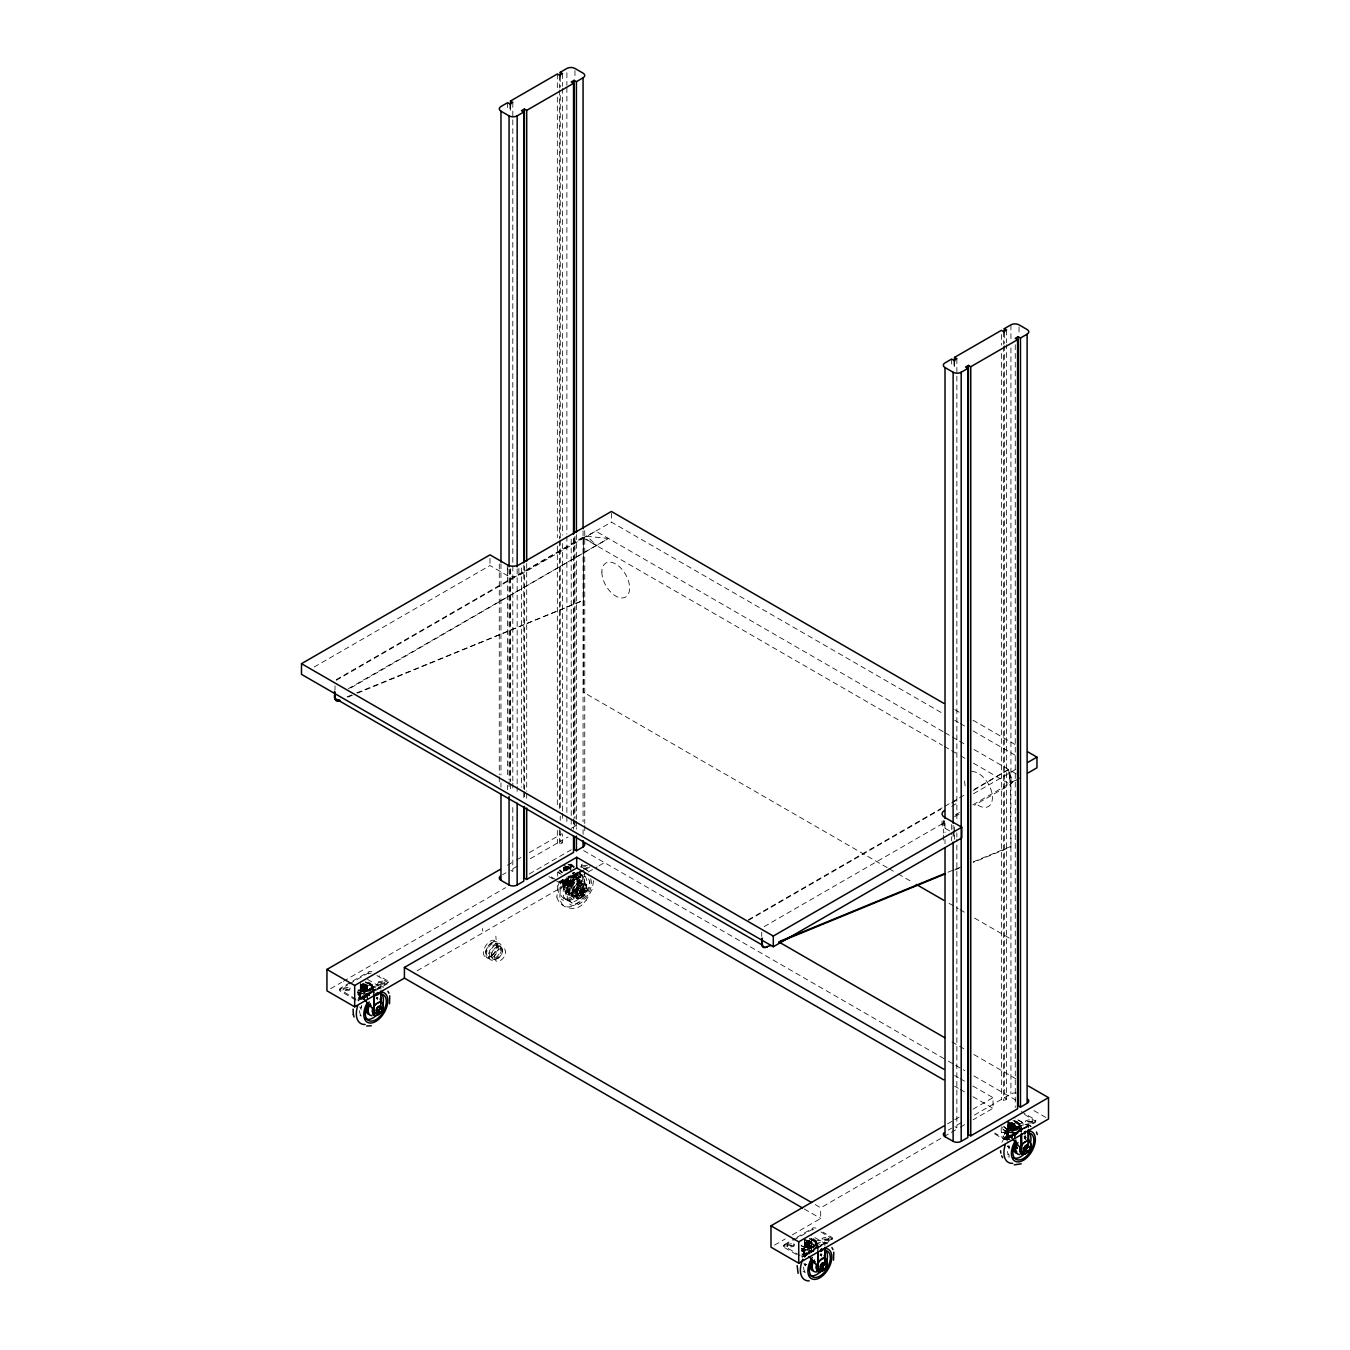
<?xml version="1.0" encoding="UTF-8"?>
<svg xmlns="http://www.w3.org/2000/svg" width="1350" height="1350" viewBox="0 0 1350 1350"><rect width="100%" height="100%" fill="white"/><g stroke="black" fill="none" stroke-linecap="round" stroke-linejoin="round"><path stroke-width="0.75" stroke-dasharray="5 3.75" d="M367.47 998.899L367.47 989.364M367.318 998.814L367.318 981.349M380.886 989.111L380.734 986.985L373.731 990.293L360.433 982.665M570.189 884.334L569.919 884.891A4.978 2.869 -60 0 1 565.026 887.676A4.877 2.818 -60 0 1 563.996 885.431L563.844 879.12M570.426 885.026L568.417 885.347L569.919 884.891A4.877 2.818 -60 0 0 570.983 881.398L570.847 863.848M570.999 867.898L570.999 863.933M584.415 871.611L584.246 889.043A4.877 2.818 -60 0 1 583.217 892.468M584.398 879.592L584.398 889.144M811.367 1245.645L811.367 1237.731L811.367 1252.209M811.519 1252.294L811.519 1245.729M804.499 1239.857L817.813 1247.366M824.783 1243.485L817.779 1246.674L818.016 1250.083M824.934 1245.493L824.934 1243.434L811.536 1235.689M1015.031 1137.763L1014.896 1128.144M1015.048 1128.229L1014.896 1120.213M1021.275 1130.001L1028.312 1125.849L1021.342 1130.001L1008.028 1122.356L1021.342 1129.866M1028.464 1127.976L1028.464 1125.934L1015.048 1118.188M586.862 888.739C585.596 875.239 566.798 888.368 574.695 896.231C582.39 906.407 595.738 875.036 581.513 897.48M365.462 990.478L365.124 987.694M806.271 1245.999C818.303 1251.028 800.668 1237.967 808.954 1245.949M809.713 1246.978L809.73 1244.582M1013.04 1127.216C1014.373 1132.836 1005.328 1128.735 1003.877 1126.237M1013.361 1129.224C1012.365 1122.744 1007.724 1127.419 1012.466 1129.089M366.829 985.669L366.795 991.592C361.733 994.494 359.083 986.698 361.614 986.124C365.006 989.584 369.579 984.15 363.589 983.796M566.443 869.788C562.174 871.425 567.051 865.316 569.784 869.029M564.57 869.484L564.57 867.341M567.101 866.295L569.784 867.308L570.139 868.978M808.397 1240.279C817.138 1243.822 802.474 1247.805 806.237 1242.017M810.877 1242.034L808.329 1243.502L805.275 1242.067M1011.369 1127.959C1000.806 1119.471 1023.806 1128.296 1010.492 1126.929M1008.619 1125.849L1008.619 1123.706M1011.15 1122.66C1018.119 1123.47 1010.846 1128.836 1008.619 1124.128M363.302 990.917L362.222 987.812M365.799 990.022C357.666 990.343 369.647 984.842 364.23 991.086C359.421 986.361 379.08 980.809 382.927 987.238M566.848 870.497L565.836 870.531L566.848 869.737M806.271 1246.388L806.271 1244.194M1009.8 1126.676L1009.901 1129.14L1012.247 1129.882M1013.04 1127.976L1010.121 1127.149L1011.319 1129.511M361.294 1007.387L361.327 1006.138M586.845 888.891L586.879 887.439M593.528 880.74L592.228 889.245L586.204 900.214M563.692 881.786L567.658 884.756L569.092 882.427M563.726 882.124C566.561 878.209 562.528 883.457 564.553 883.356M585.816 890.392L582.154 889.228L580.281 891.557L580.281 894.054C582.913 898.104 588.195 891.962 585.09 890.443A2.633 1.519 -60 0 0 582.508 892.738L568.586 885.448L566.021 885.819L564.199 884.756L564.097 882.343M582.154 889.228L585.09 890.443A2.633 1.519 -60 0 1 585.799 892.991L585.782 892.991A2.633 1.519 -60 0 1 583.251 895.252A2.633 1.519 -60 0 1 582.508 892.738L582.947 890.359L568.958 882.529L567.371 883.912L565.161 883.642L565.279 880.537L564.317 880.689M566.274 880.74C565.414 883.609 565.65 883.136 569.767 883.744M564.908 881.381C565.937 878.124 565.616 886.781 565.009 885.026L565.819 885.617M564.486 882.984C566.713 881.871 567.253 886.967 569.886 884.368M564.975 883.592C567.675 885.735 569.616 880.386 566.544 883.44A2.633 1.519 -60 0 1 569.767 881.584A2.633 1.519 -60 0 1 568.164 885.752A2.633 1.519 -60 0 1 566.528 883.474C561.381 882.714 569.464 879.103 569.43 883.98M565.059 880.149C561.229 882.309 565.397 882.681 567.27 881.837C565.667 886.157 570.999 885.971 570.594 884.554M567.945 883.035C563.76 887.153 568.637 877.956 568.468 884.183C570.831 885.397 567.337 879.66 565.312 883.254M567.574 884.571L568.806 882.546L569.059 885.87M1007.505 1139.029L1008.214 1136.649L1010.576 1137.291M1007.741 1138.691L1007.741 1138.168M1007.556 1139.062L1008.653 1136.531L1008.517 1139.147M371.976 988.689L370.558 984.336L365.276 981.973L369.782 983.374M372.431 988.132L371.942 985.517L373.123 987.12L371.858 985.635M373.629 990.039L373.056 987.019L370.811 988.234M814.607 1240.701L816.092 1243.08L815.417 1246.168M800.989 1245.105C804.887 1249.509 817.813 1249.931 816.041 1241.933M816.48 1244.497L815.991 1241.882L817.695 1244.362M817.678 1246.421L817.695 1244.852M1016.685 1122.188L1019.132 1124.364L1019.554 1127.554C1016.364 1132.768 1008.45 1130.811 1004.535 1127.621M1020.009 1126.997L1019.52 1124.381L1021.174 1126.727M1021.207 1127.351L1020.448 1130.237M564.553 882.461C566.511 883.676 565.11 878.04 563.929 882.461M563.912 882.546L565.161 883.322L564.924 882.36M564.199 884.756L566.072 884.925L566.224 882.984M566.021 884.132C566.949 880.639 566.359 884.604 567.608 882.883C566.916 880.926 565.194 884.048 566.106 880.875M806.136 1255.635C806.119 1251.686 800.297 1262.841 808.987 1251.534M805.579 1254.032C803.739 1259.466 803.132 1252.479 807.823 1253.829M1008.636 1139.231L1009.209 1137.544M1007.387 1138.134L1007.674 1137.392M575.842 896.349A9.366 5.4 -60 0 0 583.031 885.887A9.366 5.4 -60 0 0 578.087 880.031L577.041 880.487A9.366 5.4 -60 0 0 569.97 890.291A9.366 5.4 -60 0 0 573.801 897.007L575.842 896.349L575.944 895.05A7.83 4.522 -60 0 0 581.951 886.292A7.83 4.522 -60 0 0 577.817 881.381M564.047 882.731L563.524 880.959M568.215 884.031C566.443 886.899 571.809 883.744 569.801 881.145C565.852 877.534 562.208 882.849 567.152 884.79M805.022 1257.188C801.849 1254.42 808.11 1252.547 804.499 1257.255A2.633 1.519 -60 0 1 806.355 1254.032M355.961 1000.181L340.116 991.035L339.913 989.55A3.392 1.957 0 0 1 340.538 989.061L347.642 984.96M339.593 990.276L339.913 988.588A3.392 1.957 0 0 1 340.538 988.099L351.017 982.041M360.788 998.916L361.395 998.477A2.683 1.552 -60 0 1 363.285 997.397A2.633 1.519 -60 0 1 364.23 998.713L363.774 997.464L361.327 998.325A2.633 1.519 -60 0 0 361.041 999.017L387.332 983.812A3.392 1.957 0 0 0 387.956 983.323L387.939 980.978L378.962 975.78M796.483 1254.521L783.979 1247.282L783.962 1245.915A3.392 1.957 0 0 1 784.586 1245.426M783.641 1246.641L783.962 1244.953A3.392 1.957 0 0 1 784.586 1244.464M801.63 1256.85L802.592 1256.664A3.392 1.957 0 0 0 803.436 1256.31L831.381 1240.178A3.392 1.957 0 0 0 832.005 1239.688L831.988 1237.359L823.011 1232.145M832.326 1237.984L832.005 1238.726A3.392 1.957 0 0 1 831.381 1239.216L803.436 1255.348A3.392 1.957 0 0 1 802.592 1255.703L801.63 1255.871M994.731 1133.966L1003.742 1139.164L1006.104 1139.164A3.392 1.957 0 0 0 1006.965 1138.809L1034.91 1122.677A3.392 1.957 0 0 0 1035.534 1122.188L1035.501 1119.842L1021.241 1111.59M1035.838 1120.483L1035.534 1121.226A3.392 1.957 0 0 1 1034.91 1121.715L1006.965 1137.847A3.392 1.957 0 0 1 1006.104 1138.202L1003.742 1138.185L994.731 1133.004M360.298 999.017C364.163 997.65 361.496 998.595 360.028 998.409M570.594 884.571L568.384 885.313L569.379 882.866M805.562 1254.42L805.342 1255.584L806.085 1255.129M1007.336 1138.455C1010.34 1137.949 1007.589 1139.906 1007.421 1137.628M350.257 988.048L349.954 988.723A2.818 1.637 0 0 1 349.076 989.263L344.132 990.006L343.17 988.504A2.801 1.62 0 0 1 344.048 987.964L349.346 987.255L349.954 989.685A2.818 1.637 0 0 1 349.076 990.225L343.777 990.917L342.866 989.162M385.071 981.72L384.767 982.395A2.818 1.637 0 0 1 383.889 982.935L378.945 983.677L378 982.176A2.801 1.62 0 0 1 378.861 981.636L384.159 980.927L384.767 983.357A2.818 1.637 0 0 1 383.889 983.914L378.591 984.606L377.679 982.851M793.699 1243.721L794.002 1245.088A2.818 1.637 0 0 1 793.125 1245.628L788.181 1246.371L787.219 1244.869A2.801 1.62 0 0 1 788.096 1244.329L793.041 1243.569M794.306 1244.413L794.002 1246.05A2.818 1.637 0 0 1 793.125 1246.59L787.826 1247.282L786.915 1245.544M829.119 1239.064L828.816 1239.722A2.818 1.637 0 0 1 827.938 1240.279L822.639 1240.971L822.049 1238.558A2.801 1.62 0 0 1 822.909 1238.001C830.807 1235.604 830.807 1240.262 822.909 1238.979A2.801 1.62 0 0 0 822.049 1239.519L821.728 1240.178M829.119 1238.102L828.816 1238.76A2.818 1.637 0 0 1 827.938 1239.317L821.728 1239.216M1032.649 1121.563L1032.328 1122.221A2.818 1.637 0 0 1 1031.467 1122.778L1026.169 1123.47L1025.561 1121.04A2.801 1.62 0 0 1 1026.439 1120.5C1034.336 1118.104 1034.336 1122.761 1026.439 1121.462A2.801 1.62 0 0 0 1025.561 1122.019L1025.257 1122.677M1032.649 1120.584L1032.328 1121.259A2.818 1.637 0 0 1 1031.467 1121.799L1025.257 1121.715M342.866 990.124L343.17 989.466A2.801 1.62 0 0 1 344.048 988.926L350.257 989.01M377.679 983.812L378 983.154A2.801 1.62 0 0 1 378.861 982.597L385.071 982.699M585.765 866.649L582.12 867.105L581.513 865.637A2.801 1.62 0 0 1 582.39 865.097M581.209 866.312L581.513 864.675A2.801 1.62 0 0 1 582.39 864.135M786.915 1246.506L787.219 1245.831A2.801 1.62 0 0 1 788.096 1245.291L794.306 1245.375M367.099 998.511L367.318 995.844M1014.677 1137.375L1014.879 1134.709L1014.879 1137.679M362.357 988.791C364.635 990.377 360.804 986.091 364.719 987.491M806.355 1244.396C810.709 1245.392 811.62 1238.473 806.558 1241.021M1009.884 1126.896L1012.146 1126.693L1013.361 1128.178M362.036 999.169L362.053 997.903L361.496 998.865M361.952 997.785L364.078 999.017L362.441 998.392M362.593 999.051L362.526 998.494M567 881.162L566.781 883.727M568.114 882.326L566.528 883.423M567.996 883.086L567.608 882.039L566.055 883.305M567.979 883.136L567.591 884.216L568.536 882.276M568.991 883.069L568.738 884.048L569.514 882.681M567.456 884.773L569.092 882.883L568.637 884.284M569.953 883.642L568.738 885.229L568.586 884.048M570.054 884.722L569.683 882.698L569.953 884.25M1010.576 1137.493L1008.517 1136.835M563.574 882.461C564.941 880.824 567.574 879.728 570.426 883.659M566.46 882.259L567.388 881.449M566.409 884.199L567.894 882.427M568.553 882.816L568.249 885.161L565.329 883.558M805.697 1255.399L805.224 1254.234L806.642 1255.433M805.579 1255.466L805.815 1254.403L805.005 1255.011M367.284 988.065C361.631 995.085 357.294 981.433 367.284 988.065L366.795 991.592M804.769 1245.004C804.735 1241.494 809.73 1242.591 811.333 1244.43C812.751 1248.969 806.996 1249.29 804.769 1246.641L804.769 1245.004L810.844 1246.32L811.333 1244.43M805.275 1243.114L804.769 1246.641M1008.298 1127.503C1008.264 1123.993 1013.243 1125.09 1014.862 1126.929C1016.263 1131.469 1010.509 1131.789 1008.298 1129.14L1008.298 1127.503L1010.88 1128.634M1008.787 1125.613L1008.298 1129.14M1014.356 1130.456L1014.862 1126.929M949.641 830.908L944.443 827.904A8.184 4.725 0 0 1 942.047 824.563L944.443 821.222M359.792 999.084L361.479 997.633M564.975 881.415L565.228 882.309M565.65 881.449L565.549 883.153M566.325 883.609C590.254 858.229 571.624 913.967 563.085 887.254M567.152 883.794L569.008 882.849M803.925 1255.146L803.891 1256.31L804.144 1254.892M804.718 1255.601L804.111 1256.647M1007.792 1138.202L1008.787 1136.767L1010.796 1137.392M564.384 870.463L564.739 869.231L568.029 868.944M563.76 882.006L564.418 880.571L563.861 881.618M565.009 882.293L566.528 881.263M565.464 882.984L566.46 881.381L568.89 882.242M804.853 1256.327L804.752 1254.774L805.056 1256.681M1007.809 1138.371L1008.214 1137.24M1009.024 1139.079L1007.724 1138.455M569.312 885.938L570.831 878.344L570.831 881.314A4.877 2.818 -60 0 1 569.818 884.722M583.875 888.654L582.272 893.953A7.695 4.438 -60 0 1 579.201 895.759L579.184 895.708M557.837 885.887L556.875 897.126M564.671 882.006L565.599 880.875M566.494 881.752L565.971 882.832L566.325 881.837M567.726 882.107L566.359 883.491M563.439 881.398L563.524 882.427L564.621 880.116M565.228 881.196L563.102 887.709M566.814 882.866L566.865 882.9M569.413 882.967L568.958 883.204M567.962 880.099L566.798 883.626M582.036 895.067L582.036 892.586L580.281 891.557M1008.062 1139.214L1010.121 1136.312L1013.85 1137.51M1012.011 1136.464L1011.791 1137.578A2.633 1.519 -60 0 0 1010.171 1136.379A2.633 1.519 -60 0 0 1008.129 1139.13L1007.336 1138.472M573.817 896.94L575.944 895.05M804.549 1256.715L804.33 1238.946M388.26 981.804L387.956 982.344A3.392 1.957 0 0 1 387.332 982.851L359.387 998.983A3.392 1.957 0 0 1 358.543 999.338L357.902 999.472M360.382 985.854L360.619 987.542M564.857 867.459L563.726 869.501L565.599 870.851M563.912 868.354L563.794 869.484M804.431 1242.219L804.667 1243.924M566.764 882.208L566.511 883.052M361.665 998.798L364.939 995.153M566.342 883.862L567.388 881.904L565.903 881.601M567.219 882.174L566.764 883.204M568.553 882.951L567.928 883.946M806.085 1255.534L806.068 1254.521M362.222 990.022L363.757 989.111L362.34 990.276M807.806 1247.4C804.583 1247.079 808.768 1244.329 806.406 1245.915M1001.886 1142.252L1009.935 1128.431L1013.361 1128.566M567.186 882.681L567.911 880.993L569.801 881.145M569.008 882.849L568.299 883.71M557.82 885.954L560.301 880.217M563.979 883.035C564.064 911.183 586.052 859.056 564.114 883.103M360.332 999.118L361.749 997.717L364.061 999.051M568.401 884.368A7.847 4.522 -60 0 0 571.202 893.177L572.062 892.823A7.847 4.522 -60 0 0 577.716 880.841A7.847 4.522 -60 0 0 568.401 884.368L568.789 883.524M804.381 1255.5L805.646 1254.268M1007.91 1137.999L1008.517 1136.987M361.294 984.926C366.711 981.096 367.808 989.415 362.121 987.474C359.302 983.559 368.752 982.868 367.487 986.951A4.067 2.346 0 0 1 365.006 988.436L363.032 988.571M361.648 986.597L364.213 985.112L366.221 986.276M366.221 985.298L363.656 986.783L361.648 985.635M567.186 870.261L565.329 869.737L565.616 867.442M565.161 869.096L567.742 867.611L569.599 869.113M567.135 866.734L569.751 867.459L568.367 869.029M806.591 1244.025C803.554 1242.422 810.017 1239.891 810.27 1242.641M810.27 1241.679C809.528 1244.666 804.887 1241.713 805.697 1242.962M1010.593 1123.267C1018.896 1122.053 1007.724 1130.878 1009.665 1123.808M1011.082 1130.743L1011.082 1129.106C1005.328 1127.807 1011.656 1121.259 1013.799 1125.141M1013.799 1124.179L1011.234 1125.664L1009.209 1124.499M358.256 993.566L360.855 994.123L359.589 996.975A2.818 1.637 0 0 1 358.644 997.481L357.868 997.633M360.855 994.123L359.589 997.937A2.818 1.637 0 0 1 358.644 998.443L357.868 998.595M801.63 1250.235A2.801 1.62 0 0 1 802.305 1249.931L804.904 1250.488L803.638 1253.34A2.818 1.637 0 0 1 802.693 1253.846L801.529 1254.015M804.904 1250.488L803.638 1254.302A2.818 1.637 0 0 1 802.693 1254.808L801.529 1254.994M1008.433 1132.987L1007.151 1135.839A2.818 1.637 0 0 1 1006.206 1136.346L1003.59 1135.789L1004.889 1132.937A2.801 1.62 0 0 1 1005.834 1132.431L1008.433 1132.987L1007.151 1136.801A2.818 1.637 0 0 1 1006.206 1137.308C1001.143 1138.489 1000.806 1129.714 1001.396 1126.778C1003.725 1132.734 1011.336 1133.392 1016.871 1132.802M1007.893 1141.324L1003.641 1136.734L1004.889 1133.899A2.801 1.62 0 0 1 1005.834 1133.392L1008.433 1133.949M364.044 999.219L362.559 997.448M564.806 882.073L565.971 880.892M583.926 890.241L582.036 892.586M569.852 877.061L572.096 877.112L573.817 879.407L568.114 885.887L567.861 892.35M1008.045 1123.926L1008.045 1139.467L1012.5 1134.034M804.651 1256.968L810.084 1250.961M1008.028 1139.4C1009.344 1131.705 1020.769 1134.506 1021.612 1127.571L1019.081 1123.453L1014.879 1121.378M365.462 988.521L365.428 990.056M365.462 989.28L364.686 990.309L362.34 989.466M362.222 988.622L364.905 988.386L364.686 990.681M365.462 990.191L364.382 991.018L365.361 990.63M806.271 1245.763C811.873 1245.645 809.123 1244.228 805.241 1244.413M807.654 1246.202L809.511 1245.949L808.937 1246.978M1011.319 1129.461C1014.559 1130.034 1011.892 1125.849 1013.361 1128.954M1013.04 1128.921L1011.757 1129.899L1009.901 1128.752M365.091 989.449L365.782 988.791L365.664 990.225L365.445 988.318M809.139 1246.59L809.848 1244.919M809.848 1246.067L808.279 1247.062L806.321 1246.202M1009.918 1126.457C1008.028 1129.326 1015.014 1129.511 1012.686 1127.317M1013.243 1129.478L1012.281 1127.874L1009.918 1128.043M361.058 984.842L362.846 983.796M567.084 882.546L564.857 888.638L566.291 893.531M569.143 884.183L568.772 884.706M371.976 987.93C368.989 992.773 361.294 991.575 357.311 988.537M372.381 988.082C369.664 993.566 361.462 992.503 357.311 989.297M372.887 991.373L373.562 989.921M577.091 872.421L575.049 874.986L568.434 876.386M816.024 1244.295C813.038 1249.155 805.342 1247.94 801.36 1244.903M817.611 1246.303L815.586 1248.851L808.954 1250.117M1019.554 1126.794L1017.816 1128.836L1012.281 1130.001M1019.959 1126.946L1018.103 1129.106L1014.457 1130.254M1021.14 1128.803L1019.098 1131.351L1012.483 1132.616M365.799 989.702L362.137 988.234L364.719 987.542M806.406 1243.957C809.679 1247.197 807.823 1244.835 806.456 1244.7M806.271 1246.134L806.271 1245.24M1009.986 1127.183L1008.771 1126.912M1009.8 1128.263L1010.694 1126.912M1009.851 1128.701L1009.783 1127.739M366.795 989.955L362.34 989.077L364.264 988.149M364.264 988.099C366.457 988.942 359.623 989.904 365.664 989.415M806.895 1245.645C820.699 1246.944 797.816 1237.596 807.553 1246.607L807.553 1248.244M1010.475 1128.836L1010.121 1127.149M1010.121 1128.516L1011.116 1128.009L1009.918 1128.414M565.819 881.904L565.971 881.634M1009.496 1136.869L1008.231 1138.624L1010.07 1139.704M1008.703 1137.51L1010.154 1137.392L1009.176 1136.767M1009.918 1126.659L1012.939 1126.98M361.513 998.578C364.567 992.672 380.7 992.942 370.896 984.302M358.408 995.034L362.34 990.124M802.457 1251.416C807.097 1243.232 818.674 1236.465 826.976 1243.62M580.281 894.054L582.154 894.206L584.044 891.877L584.044 889.38M568.569 883.136L567 883.693M361.8 999.034L362.88 998.646M805.849 1255.416L806.692 1254.943M365.58 997.363L369.63 994.68M556.841 896.957C559.659 908.483 576.973 912.954 584.196 902.441M584.145 902.492L586.237 900.18M569.413 884.773L568.907 885.617L566.848 884.621M1031.13 1126.507C1024.751 1120.044 1014.188 1124.229 1009.783 1128.499M1014.036 1135.384L1017.461 1133.46M809.426 1245.999L809.511 1245.088M806.389 1245.442L809.409 1245.864M806.946 1246.286L809.409 1246.236M809.409 1247.012L808.228 1247.4M1010.408 1128.313C1016.246 1129.478 1007.539 1127.722 1011.403 1126.558M1012.736 1129.68L1011.319 1129.849M801.866 1246.438L809.713 1246.928M565.38 880.993L568.451 877.652M371.79 989.297L366.879 991.389L360.349 990.647M371.537 992.486L372.819 991.254M574.881 872.286L572.197 873.906M576.349 873.754L573.159 875.677M362.357 988.031L364.264 987.761M806.406 1245.544L809.224 1245.763M1008.906 1123.824L1008.197 1126.406M362.897 989.213L364.5 988.082L365.681 989.027M362.543 989.094C361.294 990.816 364.247 988.504 366.812 987.812C363.926 984.049 357.75 988.419 363.808 990.276M806.709 1244.329L808.768 1244.278L807.84 1244.008M806.389 1245.831L806.591 1244.447L808.312 1244.903M806.895 1244.565L806.878 1246.185M811.333 1246.067C810.81 1245.459 805.292 1244.447 807.351 1246.134M1010.222 1127.149L1012.281 1127.166M1010.475 1127.655L1012.078 1126.963L1014.862 1128.566M811.569 1252.091L813.679 1251.045M806.558 1243.957L809.73 1244.632M1019.773 777.836L1010.357 783.844L1010.931 846.923L973.283 862.397M336.251 680.316L583.639 537.486L586.946 536.254L608.513 538.481L348.317 689.361M314.179 667.018L489.983 565.532L507.33 575.539A8.184 4.725 0 0 0 513.101 576.923L518.889 575.539L611.398 522.129L943.802 714.032M336.268 679.641L583.065 537.148L596.936 545.822L586.946 536.254M348.317 688.702L608.513 538.481M507.431 865.232L514.721 861.03M516.544 859.967L522.011 856.811M529.301 852.609L562.123 833.659M571.236 828.394L576.703 825.238L576.703 829.119M502.622 874.682L505.946 872.758M517.708 865.974L510.502 870.126L512.814 871.476L512.814 804.043M530.314 858.701L557.331 843.092L559.659 844.425L562.545 842.754L562.545 834.334M560.233 830.891L560.233 841.421L566.882 837.591A5.721 3.308 0 0 1 568.063 837.067M330.581 988.706L341.516 982.395M343.339 981.332L505.609 887.659M529.301 873.973L571.236 849.758M352.755 981.028L368.955 971.679A2.548 1.468 0 0 1 369.596 971.409L371.908 971.713M349.414 983.931L368.955 972.641A2.548 1.468 0 0 1 369.596 972.371L371.199 972.321M373.866 992.908L373.731 990.293L380.734 986.985L373.697 991.136L360.45 983.34M373.967 993.718L373.697 990.326L380.886 987.069M578.694 872.37L562.916 881.483A3.392 1.957 0 0 1 562.056 881.837L559.693 881.82L548.91 875.627M583.909 869.349L587.385 867.341M577.294 873.636L582.508 870.48M583.875 870.345L562.916 882.444A3.392 1.957 0 0 1 562.056 882.799L559.693 882.782L548.91 876.589M585.613 869.332L590.861 866.312M581.242 874.986L580.483 877.146L581.242 874.986L581.394 876.808M581.394 875.087L578.796 876.606A16.942 9.787 -60 0 0 567.253 896.586A16.942 9.787 -60 0 0 577.969 904.635M417.133 970.768L586.271 873.129M588.094 872.066L597.189 866.818M599.012 865.772L604.462 862.616M495.855 936.174L496.125 939.566M748.423 919.704L943.11 807.3M944.933 806.254L950.4 803.098M952.206 802.052L957.673 798.896M959.496 797.85L964.946 794.694M974.042 789.446L1008.619 769.483L1012.483 781.937L1010.931 784.164L974.362 805.275M748.423 920.362L940.798 809.308M951.683 803.014L958.939 798.829M973.451 790.442L1008.619 769.483L1011.386 782.578L1010.357 783.844L1008.619 769.483L1010.357 784.502M951.699 806.355L958.956 802.17M973.451 793.783L1015.183 769.702M955.108 815.062L962.229 810.945M972.911 804.786L1016.027 779.895M764.117 926.657L945.017 822.234L945.017 832.579M954.551 816.716L961.757 812.565M947.514 1123.892L952.965 1120.736M954.787 1119.69L962.061 1115.488M972.979 1109.194L993.009 1097.634L993.009 1108.316L973.046 1119.825M948.341 1130.085L951.666 1128.178M961.757 1122.339L954.551 1126.507L956.863 1127.841L956.863 839.16M974.362 1115.066L1001.379 1099.457L1003.708 1100.807L1006.594 1099.136L1006.594 344.756M1004.282 345.532L1004.282 1097.803L1010.931 1093.956A5.721 3.308 0 0 1 1016.449 1093.095M815.231 1204.622L820.699 1207.794L942.216 1137.628M944.038 1136.582L949.472 1133.443M951.294 1132.397L958.551 1128.212M960.356 1127.166L965.807 1124.01M774.529 1245.122L785.194 1238.979M792.298 1234.879L820.699 1218.476L820.699 1207.794M784.586 1244.464L795.066 1238.406M796.804 1237.393L813.004 1228.044A2.548 1.468 0 0 1 813.645 1227.774L815.957 1228.078M784.586 1245.426L791.691 1241.325M793.462 1240.296L813.004 1229.006A2.548 1.468 0 0 1 813.426 1228.821M817.746 1246.691L817.914 1249.29M817.813 1247.501L824.934 1243.434M577.901 882.326C555.93 911.216 598.371 885.752 577.901 882.326L576.939 881.769L577.8 881.432M1012.213 1134.219L1016.736 1133.831M808.684 1251.737L813.358 1250.319M568.283 877.77L569.565 877.078M370.946 991.609L372.836 990.596M364.753 995.271L366.036 994.579M581.681 897.379L580.416 898.071M577.969 904.567L579.859 903.555M1020.397 1129.461L1018.507 1130.473L1021.41 1132.144M814.995 1247.974L816.885 1246.961M1001.396 1132.447L1003.894 1132.566A6.716 3.442 53.9 0 1 1006.695 1134.219L1012.551 1138.995M1003.269 1132.447L1005.092 1131.688L1007.353 1134.844M1008.011 1121.529L1021.41 1129.275L1028.312 1125.849L1021.292 1129.174L1021.528 1132.582M582.66 870.396C577.074 871.779 575.117 876.437 569.143 877.314M1021.427 1131.789L1021.41 1129.275L1028.464 1125.934L1016.702 1119.285M362.644 988.858L365.361 989.111L362.543 988.706M364.888 989.854L363.606 989.837M1012.736 1129.292L1010.677 1129.241M806.878 1245.426L809.73 1246.168M809.477 1246.759L806.591 1245.847M807.857 1246.269L809.477 1245.999M809.477 1247.147L808.599 1247.383M572.197 873.146L573.767 872.454M572.4 873.467L574.121 872.775M368.955 990.984L370.592 990.276M371.486 992.351L364.905 993.735M814.641 1246.641L810.928 1247.754M813.679 1249.543L815.535 1248.716M362.34 998.528L363.454 998.713M347.136 696.836L354.864 693.664M356.788 692.871L583.639 600.244L583.639 537.486L595.789 531.141L943.144 731.683M347.777 697.14L355.573 693.951M357.531 693.141L583.639 600.244M947.97 872.218L953.826 869.822M955.766 869.029L961.622 866.616M973.316 861.806L1010.357 846.602M954.551 870.092L962.044 867.021M1009.159 1125.63C1015.622 1123.014 1014.795 1131.486 1010.492 1128.06M574.037 880.099L574.898 879.761M571.894 895.05L572.923 894.662A9.366 5.4 -60 0 0 580.112 884.199A9.366 5.4 -60 0 0 575.167 878.344L574.121 878.799A9.366 5.4 -60 0 0 566.933 889.245A9.366 5.4 -60 0 0 571.877 895.118M493.796 941.743L492.767 942.148A9.366 5.417 -60 0 0 486 956.458A9.366 5.417 -60 0 0 497.138 952.239A9.366 5.417 -60 0 0 493.796 941.709M496.716 943.431L495.686 943.836A9.366 5.4 -60 0 0 488.734 953.522A9.366 5.4 -60 0 0 492.564 960.238M365.496 994.882L369.664 995.473L366.457 994.511M495.585 945.118L498.049 944.646M496.547 945.675L497.407 945.354M809.544 1251.247L813.223 1251.332M567.506 884.52L565.566 883.879M365.799 991.828L362.121 991.271M1013.361 1130.692L1009.749 1130.169M809.899 1248.176L806.22 1247.67M580.837 897.834L577.142 898.695M376.397 998.578L377.663 998.325M1013.192 1133.679L1016.82 1133.882M820.446 1254.943L821.711 1254.69M364.905 988.808L362.543 988.335M1010.424 1127.824L1012.146 1127.891M809.612 1247.197C814.641 1247.417 819.231 1239.941 812.498 1238.507M561.786 880.065L562.157 879.964A2.818 1.637 0 0 0 563.102 879.474M358.256 994.528L360.855 995.085M363.099 990.006L364.888 989.803M809.949 1245.459L805.275 1244.751M363.808 990.225L365.361 989.871L363.099 988.909M364.888 990.562L362.829 990.208M1012.129 1128.026L1013.023 1127.993M1012.466 1129.039L1010.998 1129.005M808.599 1245.527C810.911 1245.105 806.439 1243.856 808.768 1244.666M1012.972 1128.465L1010.88 1128.583M1012.652 1129.022L1010.677 1128.921M809.139 1246.539L807.486 1246.506M367.386 993.651L369.63 993.178M1014.947 1132.515L1017.208 1132.043M575.539 879.069C573.683 878.901 569.767 897.227 563.22 888.283M580.129 898.088C568.958 898.037 583.352 876.454 586.862 887.76M357.902 1000.434L358.543 1000.299A3.392 1.957 0 0 0 359.387 999.945M1024.228 1137.358L1026.051 1137.24M1024.667 1138.928L1024.667 1138.928A14.85 8.572 -60 0 0 1025.19 1134.861M810.506 1250.876L813.308 1251.382M587.419 865.434L581.209 865.35M1010.424 1123.217L1012.399 1123.116M806.895 1240.717L808.886 1240.616M1010.694 1126.963L1013.04 1128.347M363.808 989.466L364.719 989.061M364.686 990.259L363.757 990.225M568.434 876.234L570.898 876.15M568.502 876.656L572.822 876.437M364.787 991.491L366.981 991.406M1014.559 1130.271L1010.121 1130.102M808.751 1247.839L811.029 1247.771M565.937 885.127L567.084 885.718L566.055 885.229M369.309 993.938L362.323 993.853L357.514 992.166M362.863 988.436L361.226 988.369M1010.424 1127.301L1008.787 1127.25M1011.943 1128.769L1014.356 1128.819M806.895 1241.899L810.877 1243.772M567.186 869.282L564.57 867.763M567.945 864.253L573.581 865.283M567.321 866.751L570.189 867.274M363.808 984.251L365.782 984.454M1011.369 1123.116L1014.238 1123.639L1015.048 1125.832A4.067 2.346 0 0 1 1012.584 1127.301L1009.614 1127.25M807.84 1244.818L806.102 1244.767M807.384 1245.139L808.312 1245.274M573.396 876.471L576.197 877.247M586.778 886.984C583.673 870.159 561.617 895.337 576.585 898.678M572.518 876.42L573.716 876.487M577.783 872.066L580.669 873.737A14.85 8.572 -60 0 0 563.608 888.587A14.85 8.572 -60 0 0 574.509 898.256C581.715 897.986 587.908 887.76 583.689 881.618M576.248 898.644L577.462 898.712M368.989 993.921L369.866 993.971M1016.567 1132.785L1017.765 1132.853M813.038 1250.303L814.252 1250.37M564.789 885.026L566.241 885.296M364.163 991.035L363.302 990.866M362.897 989.162L364.23 989.55M357.716 991.963L364.922 993.887M1009.935 1132.329L1012.483 1132.751M808.836 1247.872L806.591 1247.619M806.406 1249.83L808.971 1250.252M567.962 869.012C565.447 867.156 563.591 872.674 564.739 869.231M363.791 987.255L365.175 988.2L364.213 987.711M362.053 988.386L363.066 988.537M1014.086 1120.652C1028.582 1123.656 1008.112 1136.244 1003.506 1126.946M808.852 1240.65L811.35 1241.612L811.536 1243.333A4.067 2.346 0 0 1 809.055 1244.801M807.992 1243.688L809.426 1244.852M371.216 973.198L369.36 973.266A2.801 1.62 0 0 0 368.432 973.772M568.924 864.354L571.219 864.928M568.806 865.232L571.607 865.924M1012.972 1120.719L1015.099 1121.276M1009.918 1132.464L1003.59 1129.478L1001.734 1126.727M365.276 982.733L367.942 983.441M362.357 993.465L357.767 991.845M809.46 1238.22L815.653 1241.055L817.999 1246.573C814.792 1252.125 806.507 1251.011 801.562 1248.547M809.325 1239.097L812.143 1239.806M806.406 1249.965L801.816 1248.21M581.934 882.782C569.312 881.466 571.523 907.166 582.373 891.405C585.984 888.654 580.804 878.546 583.791 885.988C583.808 890.679 580.011 897.193 574.695 896.231M1024.414 1138.219L1026.236 1139.299M567.27 881.381L568.283 881.888M567.051 869.518L565.161 868.118M570.999 864.894L574.121 866.43M582.947 890.359L581.377 891.27L581.377 893.059M580.281 866.801L582.137 867.392M585.124 884.604C579.032 883.423 573.041 893.649 577.783 898.003M804.786 1264.039L806.794 1264.663L804.887 1264.089M564.789 883.423L563.288 881.989M567.877 884.942L567.557 884.554M1015.217 1121.276L1017.343 1122.238M804.161 1256.361L804.634 1256.209M1011.825 1126.963L1012.686 1127.368M1012.281 1127.537L1012.753 1127.891M1011.791 1126.237L1012.753 1126.744M1012.146 1126.744L1013.023 1127.233M808.262 1244.835L809.511 1246.236M367.284 989.702L365.243 988.673M560.031 880.909L562.157 880.942A2.818 1.637 0 0 0 563.102 880.436M368.449 982.142C378.456 986.631 363.066 994.612 357.817 990.073M361.192 988.048L362.34 989.128M570.831 865.013L574.087 866.835M571.472 865.941L573.868 866.936M570.831 865.772L574.087 867.594M1015.521 1122.306L1017.917 1123.318M1014.879 1122.137L1020.684 1125.984M1008.129 1129.984L1003.877 1126.997M1007.471 1131.806L1003.539 1129.596L1001.801 1126.626M367.318 983.272L370.356 984.454M358.476 989.82L360.399 990.664M811.367 1238.878L814.978 1240.701M811.991 1239.806L814.404 1240.819M811.367 1239.638L816.092 1243.08M804.6 1247.484L801.36 1245.662M801.765 1248.328L803.942 1249.307M808.954 1244.801L809.426 1244.801M565.903 888.081L565.954 888.097A7.695 4.438 -60 0 0 569.008 886.292M565.11 885.043L566.156 885.651M583.875 868.252L589.933 872.049M954.754 709.678L962.061 713.897M973.029 720.225L1015.031 744.474M954.754 720.36L958.416 722.469M960.238 723.533L965.722 726.688M973.029 730.907L1015.031 755.156M944.966 732.729L950.417 735.885M952.239 736.931L957.69 740.087M959.513 741.133L964.963 744.289M974.059 749.537L1019.52 775.778M583.065 537.823L942.486 745.335M944.308 746.381L949.759 749.52M951.581 750.583L958.854 754.785M960.677 755.831L966.127 758.97M973.401 763.172L1010.931 784.839M887.203 867.628L583.369 692.212L583.369 537.317M889.026 868.691L896.299 872.893M898.121 873.939L912.684 882.343M949.067 903.353L958.162 908.601M959.985 909.647L965.436 912.802M974.531 918.051L1010.931 939.06M951.969 1041.879L964.71 1049.254M973.823 1054.502L1015.723 1078.701M583.639 850.601L946.603 1060.155M948.409 1061.201L953.876 1064.357M955.699 1065.403L964.794 1070.668M973.89 1075.916L1015.757 1100.081M1033.948 1110.594L1048.511 1118.998M560.233 841.421L562.545 842.754M1004.282 1097.803L1006.594 1099.136M1024.515 1114.442L1035.838 1121.445M954.653 1075.494L958.314 1077.604M960.137 1078.65L965.621 1081.822M972.911 1086.024L993.009 1097.634M954.653 1086.176L958.314 1088.286M960.137 1089.332L965.621 1092.504M972.911 1096.706L993.009 1108.316M563.962 865.164L570.577 868.995M569.008 868.843L564.03 865.839L568.941 868.843M574.999 873.821L579.336 876.319M578.796 876.606L574.459 874.108L576.349 873.096L580.686 875.593A16.942 9.787 -60 0 1 582.559 874.851M576.669 879.491A7.847 4.539 -60 0 1 573.801 891.726A7.847 4.539 -60 0 1 567.287 887.338A7.847 4.539 -60 0 1 576.669 879.491L577.631 880.031A7.847 4.539 -60 0 1 574.763 892.283A7.847 4.539 -60 0 1 568.249 887.895A7.847 4.539 -60 0 1 577.631 880.048M577.631 881.499L578.762 881.989M570.476 880.926L584.027 888.739M583.487 888.823L583.656 888.924A3.172 1.823 -60 0 1 582.356 893.97A3.172 1.823 -60 0 1 579.892 891.911A3.172 1.823 -60 0 1 583.723 888.975M566.072 879.93L567.911 880.993M1010.121 1136.312L1011.96 1137.358M584.044 891.877L585.816 892.89M578.374 889.515L583.538 892.502A4.978 2.869 -60 0 1 578.424 895.404L578.273 895.32M565.65 883.98L564.351 883.17M566.072 884.925L567.911 885.971M582.154 894.206L583.926 895.219M563.996 885.043L559.592 880.352M563.996 885.431L563.827 878.985M577.496 892.721L577.209 872.826L577.395 893.177A4.877 2.818 -60 0 0 578.374 895.269M565.026 887.676L564.857 887.591A4.877 2.818 -60 0 1 563.946 885.279M568.502 892.89L569.464 893.447M563.541 898.071L572.214 903.082M496.26 944.848L497.222 945.405M804.263 1208.976L820.699 1218.476M376.937 975.577L388.277 982.581M820.986 1231.959L832.326 1238.963M367.487 979.324L380.886 987.204M804.482 1239.03L817.898 1246.776M804.516 1256.563L804.246 1256.226A21.246 12.268 -60 0 1 814.86 1244.464L817.222 1243.333A21.144 12.201 -60 0 1 827.347 1243.856M355.961 999.219L339.593 989.314M800.01 1255.584L783.641 1245.679M373.731 990.293L373.95 993.279M361.327 1008.045L360.838 1007.724M1009.901 1128.33L1010.677 1129.292M801.562 1249.189L806.372 1254.268M1017.681 1123.267L1019.739 1124.584M562.275 872.049L559.828 869.873M560.469 871.239L562.005 872.319M562.275 872.809L559.828 870.632M559.541 873.112L561.279 874.344M813.156 1239.688L816.227 1242.101M814.151 1240.768L817.172 1243.485M369.377 983.256L373.596 987.846M370.102 984.403L372.178 985.719M369.107 984.082L372.043 986.715M362.137 988.234C358.509 985.365 366.188 984.336 366.829 987.39M357.699 994.309A6.716 3.442 53.9 0 1 359.117 995.355L364.973 1000.131M561.347 872.573L559.457 870.581M577.479 892.957L566.494 880.926M803.824 1252.361L803.166 1251.72A6.716 3.442 53.9 0 0 801.394 1250.488M1009.294 1148.985L1007.573 1146.184M1018.474 1123.183L1021.005 1126.035M1018.136 1123.959L1019.621 1125.579M558.326 871.729L559.491 873.231M557.955 871.931L559.221 873.399M814.944 1240.684L817.476 1243.553M361.142 1009.463L359.994 1007.319M357.666 992.925L359.775 995.979M804.127 1263.971L804.988 1265.574M1007.944 1138.961L1007.775 1138.725A21.246 12.268 -60 0 1 1018.373 1126.963L1020.752 1125.832A21.144 12.201 -60 0 1 1030.86 1126.356M803.992 1256.209L803.976 1256.529M804.904 1251.45L802.305 1250.893A2.801 1.62 0 0 0 801.63 1251.214M365.361 988.099L365.462 989.111M363.859 999.118L363.488 998.662A14.85 8.572 -60 0 1 374.406 990.698M1009.074 1147.635L1008.872 1146.251M805.764 1265.895L805.359 1263.904M482.439 928.429L482.811 931.179M1021.41 1129.275L1021.528 1132.144M1007.859 1121.445L1007.893 1139.332L1007.893 1121.901M563.811 867.071L563.811 871.037M360.281 984.572L360.315 998.477L360.315 984.977M1019.031 326.936L1019.031 333.264M1015.267 344.672L1015.267 1107.472M1014.39 1124.533L1014.39 1126.254M1012.078 1125.326L1012.078 1126.963M1010.931 324.844L1010.931 339.593M1010.931 348.013L1010.931 1093.956M1006.594 330.007L1006.594 342.647M1004.282 332.893L1004.282 343.423M1003.708 331.678L1003.708 344.317M1003.708 346.427L1003.708 1100.807M1003.59 1135.789L1003.59 1136.751M1001.379 334.564L1001.379 345.094M1001.379 353.514L1001.379 1099.457M956.863 358.712L956.863 822.302M956.863 832.832L956.863 837.051M954.551 361.598L954.551 370.018M954.551 826.976L954.551 833.136M954.551 835.194L954.551 839.295M953.978 360.382L953.978 368.82M953.978 830.284L953.978 838.721M953.117 825.289L953.117 829.491M953.117 831.6L953.117 840.038M951.666 359.049L951.666 367.487M951.666 824.496L951.666 834.654M951.666 836.696L951.666 840.763M945.017 839.565L945.017 843.784M944.443 820.783L944.443 827.904M943.329 820.378L943.329 833.017M943.329 835.127L943.329 843.564M942.047 821.002L942.047 824.563M810.844 1246.32L810.844 1247.957M808.549 1242.827L808.549 1244.464M805.089 1241.629L805.089 1243.35M804.364 1239.401L804.516 1256.968M761.721 932.226L761.721 936.394M611.398 513.219L611.398 522.129M584.752 530.634L584.752 823.517M584.752 825.626L584.752 834.064M583.065 530.837L583.065 821.812M583.065 829.609L583.065 834.367M576.416 534.667L576.416 819.231M576.416 821.34L576.416 827.634M574.965 70.571L574.965 76.899M574.965 536.254L574.965 818.623M574.965 820.733L574.965 829.153M574.104 537.57L574.104 817.83M574.104 819.939L574.104 828.36M573.531 538.447L573.531 816.632M573.531 818.724L573.531 829.271M571.219 539.241L571.219 827.921M570.341 868.168L570.341 869.889M569.751 867.797L569.751 868.776M566.882 72.681L566.882 85.32M566.882 87.429L566.882 534.161M566.882 536.254L566.882 814.404M566.882 816.514L566.882 822.842M563.844 867.459L563.996 871.442M562.545 73.642L562.545 86.282M562.545 88.391L562.545 535.106M562.545 543.544L562.545 811.148M562.545 813.257L562.545 821.694M560.233 76.528L560.233 87.058M560.233 95.479L560.233 537.992M560.233 540.101L560.233 807.705M560.233 816.142L560.233 820.361M559.659 75.313L559.659 87.953M559.659 90.062L559.659 538.886M559.659 540.996L559.659 808.616M559.659 829.676L559.659 844.425M557.331 73.98L557.331 88.729M557.331 97.149L557.331 537.553M557.331 545.991L557.331 807.266M557.331 830.452L557.331 843.092M557.347 872.302L557.347 876.082M526.702 563.372L526.702 791.201M526.702 793.311L526.702 801.714M524.374 566.291L524.374 789.649M524.374 791.758L524.374 800.179M523.8 565.042L523.8 790.611M523.8 792.703L523.8 799.031M521.488 567.945L521.488 787.101M518.889 568.417L518.889 575.539M517.151 568.89L517.151 784.299M517.151 786.409L517.151 794.796M512.814 102.347L512.814 780.857M512.814 782.966L512.814 791.404M510.502 105.233L510.502 113.653M510.502 568.806L510.502 781.633M510.502 783.742L510.502 792.163M509.929 104.017L509.929 112.455M509.929 569.7L509.929 780.418M509.068 568.907L509.068 779.625M509.068 781.734L509.068 790.172M507.617 102.684L507.617 111.105M507.617 568.367L507.617 776.976M507.617 785.413L507.617 789.615M507.33 564.857L507.33 575.539M500.968 563.777L500.968 774.951M500.968 782.933L500.968 787.134M499.281 564.013L499.281 774.731M499.281 776.841L499.281 785.261M489.983 558.411L489.983 565.532M364.5 986.462L364.5 988.082M363.504 990.242L363.504 991.879M360.467 983.121L360.467 998.662M335.019 685.867L335.019 690.036M486.962 955.479A7.83 4.522 -60 0 1 492.666 943.481M496.462 943.515A7.762 4.489 -60 0 1 495.737 952.914M496.733 943.38A9.366 5.4 -60 0 1 501.677 949.236A9.366 5.4 -60 0 1 494.488 959.698M499.905 945.692A7.83 4.522 -60 0 1 499.804 952.442A7.83 4.522 -60 0 1 494.572 958.365M489.983 956.998A7.83 4.522 -60 0 1 495.686 945M820.547 1253.728A9.366 5.4 -60 0 1 822.116 1254.403M805.646 1265.389A9.551 5.518 -60 0 1 805.444 1264.309M809.274 1254.099A9.551 5.518 -60 0 1 810.27 1253.087M811.316 1252.243A9.551 5.518 -60 0 1 813.442 1251.096M820.209 1254.217A9.366 5.417 -60 0 1 820.513 1255.179M819.956 1255.112A7.83 4.522 -60 0 1 821.273 1255.686M1024.076 1136.228A9.366 5.4 -60 0 1 1026.253 1137.544M1009.176 1147.871A9.551 5.518 -60 0 1 1008.923 1145.627M1011.876 1137.746A9.551 5.518 -60 0 1 1012.787 1136.599M1013.799 1135.586A9.551 5.518 -60 0 1 1018.001 1133.325M1024.178 1137.814A7.83 4.522 -60 0 1 1025.679 1139.4M376.498 997.363A9.366 5.4 -60 0 1 378.067 998.038M574.324 895.506A7.83 4.522 -60 0 1 571.117 889.886A7.83 4.522 -60 0 1 577.041 881.685M376.161 997.853A9.366 5.417 -60 0 1 376.464 998.814M361.395 1007.944A9.551 5.518 -60 0 1 361.462 1005.48M365.226 997.734A9.551 5.518 -60 0 1 369.394 994.731M804.921 1271.818A14.85 8.572 -60 0 1 803.959 1263.246M807.502 1254.96A14.85 8.572 -60 0 1 818.454 1247.079M1009.361 1155.364A14.85 8.572 -60 0 1 1007.302 1151.449M1011.015 1137.459A14.85 8.572 -60 0 1 1021.984 1129.562M360.872 1015.453A14.85 8.572 -60 0 1 359.91 1006.881M584.685 876.15A14.85 8.572 -60 0 1 579.015 898.661A14.85 8.572 -60 0 1 566.089 892.333A14.85 8.572 -60 0 1 582.272 874.969M582.694 875.526A14.85 8.572 -60 0 1 574.509 898.256M590.659 878.681A16.942 9.787 -60 0 1 579.859 903.589M971.612 771.626A19.626 11.323 60 0 1 992.301 795.369A19.626 11.323 60 0 1 974.953 802.913M965.149 785.919A19.626 11.323 60 0 1 965.149 777.634M578.424 895.404A4.877 2.818 -60 0 1 577.395 893.177M582.441 875.526A16.959 9.787 -60 0 1 571.185 898.661L569.295 899.556A17.094 9.872 -60 0 1 561.212 899.117M558.697 892.569A16.959 9.787 -60 0 1 563.169 878.647M578.897 872.809A14.85 8.572 -60 0 1 577.176 890.798A14.85 8.572 -60 0 1 562.461 897.362A14.85 8.572 -60 0 1 564.081 879.424M588.482 878.867A14.85 8.572 -60 0 1 580.837 901.209A14.85 8.572 -60 0 1 569.092 893.312A14.85 8.572 -60 0 1 585.158 876.639M567.523 876.791A21.144 12.201 -60 0 0 560.199 899.573A21.144 12.201 -60 0 0 573.294 905.681L575.657 904.416A21.246 12.268 -60 0 0 590.034 880.841M583.352 868.286A21.246 12.268 -60 0 1 588.178 871.442M358.206 998.376A16.959 9.787 -60 0 1 366.593 988.993L368.499 988.082A17.094 9.872 -60 0 1 376.566 988.537M377.561 997.903A14.85 8.572 -60 0 1 377.257 999.945M361.311 1016.01A14.85 8.572 -60 0 1 360.011 1015.588M358.358 1001.008A14.85 8.572 -60 0 1 375.384 990.309M373.174 986.968A21.144 12.201 -60 0 1 383.299 987.491M362.002 996.941A21.246 12.268 -60 0 1 370.811 988.099M806.844 1253.829A2.633 1.519 -60 0 1 807.671 1253.897M802.254 1254.757A16.959 9.787 -60 0 1 810.641 1245.358L812.548 1244.464A17.094 9.872 -60 0 1 820.614 1244.903M821.61 1254.285A14.85 8.572 -60 0 1 821.306 1256.31M805.359 1272.392A14.85 8.572 -60 0 1 802.946 1271.211M802.406 1257.373A14.85 8.572 -60 0 1 819.433 1246.691M812.481 1230.154A2.801 1.62 0 0 1 813.409 1229.647M1009.699 1156.899A16.959 9.787 -60 0 1 1008.045 1156.798M1004.619 1139.636A16.959 9.787 -60 0 1 1014.171 1127.858L1016.061 1126.963A17.094 9.872 -60 0 1 1024.144 1127.402M1008.872 1154.891A14.85 8.572 -60 0 1 1007.573 1154.453M1005.919 1139.872A14.85 8.572 -60 0 1 1022.946 1129.191M491.602 955.429C491.906 964.761 503.314 956.256 502.403 950.451C502.301 940.95 490.657 949.388 491.602 955.294C491.771 964.862 503.432 956.222 502.403 950.316C502.031 940.933 490.607 949.624 491.602 955.429M494.691 957.066C494.792 966.583 506.419 958.146 505.491 952.239C505.389 942.739 493.746 951.176 494.691 957.066M1008.99 1146.943L1007.842 1145.998L1008.99 1146.943M492.446 955.091A7.847 4.539 -60 0 0 495.298 942.84A7.847 4.539 -60 0 0 485.916 950.687A7.847 4.539 -60 0 0 492.446 955.091M491.737 955.733A9.551 5.518 -60 0 0 495.231 940.815A9.551 5.518 -60 0 0 483.806 950.383A9.551 5.518 -60 0 0 491.737 955.733M573.109 892.384A9.551 5.518 -60 0 0 576.585 877.466A9.551 5.518 -60 0 0 565.178 887.034A9.551 5.518 -60 0 0 573.109 892.384M601.864 572.046A19.626 11.323 60 0 0 622.688 597.932A19.626 11.323 60 0 0 622.688 570.173A19.626 11.323 60 0 0 601.864 572.046M582.525 894.054A3.172 1.823 -60 0 0 583.892 889.076A3.172 1.823 -60 0 0 580.061 892.013A3.172 1.823 -60 0 0 582.525 894.054M565.886 884.452A2.633 1.519 -60 0 0 567.489 880.284A2.633 1.519 -60 0 0 564.266 882.158A2.633 1.519 -60 0 0 565.886 884.452"/><path stroke-width="1.5" d="M375.654 1013.209L375.688 1013.259A7.695 4.438 -60 0 0 378.253 1011.892A3.172 1.823 -60 0 1 376.245 1010.306A3.172 1.823 -60 0 1 378.456 1006.543A3.172 1.823 -60 0 1 380.717 1007.674A4.877 2.818 -60 0 0 380.869 1006.644L380.734 991.069M380.886 997.093L380.717 1003.573M824.783 1253.374L824.783 1247.451M824.648 1264.022A4.877 2.818 -60 0 0 824.766 1262.925L824.934 1247.484M824.766 1262.925L824.934 1253.475M1028.295 1135.873L1028.295 1129.933M1028.177 1146.521A4.877 2.818 -60 0 0 1028.295 1145.424L1028.464 1129.984M1028.295 1145.424L1028.447 1135.974M353.093 1009.108L353.363 1014.626M797.141 1265.591L798.12 1273.354M825.643 1260.208L824.209 1255.483M1017.006 1148.462L1017.158 1147.416M389.492 1003.809L389.728 995.811M833.541 1260.174L833.777 1252.176M1017.006 1148.31L1017.174 1147.264M762.311 938.166L761.721 944.73A6.48 3.746 -60 0 0 765.484 947.329M378.523 1012.567L378.523 1010.087L376.751 1009.058L378.641 1006.729L382.286 1007.893C383.602 1011.15 379.401 1014.778 376.751 1011.555L376.751 1009.058M822.572 1268.949L822.572 1266.452L820.8 1265.422L822.69 1263.094L826.335 1264.275C827.212 1274.957 809.966 1272.746 818.589 1262.267C827.483 1248.126 831.651 1273.354 820.8 1267.92L820.8 1265.422M1025.257 1148.006L1025.257 1149.272M1026.084 1151.432L1026.084 1148.951L1024.329 1147.922L1026.219 1145.593L1029.864 1146.774C1031.181 1150.014 1026.979 1153.642 1024.329 1150.419L1024.329 1147.922M382.286 1007.893L380.413 1007.741L378.523 1010.087M826.335 1264.275L824.462 1264.106L822.572 1266.452M1029.864 1146.774L1027.974 1146.606L1026.084 1148.951M821.728 1265.507L823.466 1264.241M370.423 1003.708C367.909 1006.982 366.086 1015.251 372.026 1015.723M814.472 1260.073C811.367 1263.448 810.506 1273.438 817.341 1271.835M1017.984 1142.572C1015.386 1145.846 1013.698 1154.503 1019.841 1154.554M510.502 105.233L510.502 101.014L557.331 73.98L559.659 75.313L562.545 73.642L560.233 72.309L560.233 76.528M560.233 72.309L566.882 68.462A5.721 3.308 0 0 1 574.965 68.462L583.065 73.136A5.721 3.308 0 0 1 583.065 77.811L583.065 528.727M573.531 534.229L573.531 83.329L526.702 110.363L524.374 109.029L521.488 110.7L523.8 112.033L523.8 562.933M583.065 77.811L576.416 81.658L574.104 80.325L571.219 81.996L573.531 83.329M510.502 101.014L512.814 102.347L509.929 104.017L507.617 102.684L500.968 106.515A5.721 3.308 0 0 0 500.968 111.189L509.068 115.864A5.721 3.308 0 0 0 517.151 115.864L523.8 112.033M944.443 810.54A8.184 4.725 0 0 0 944.443 817.222L961.774 827.229L961.774 837.911L773.297 946.738L301.489 674.342L301.489 663.66L489.983 554.85L507.33 564.857A8.184 4.725 0 0 0 518.889 564.857L611.398 511.447L943.802 703.35M954.551 361.598L954.551 357.379L1001.379 330.345L1003.708 331.678L1006.594 330.007L1004.282 328.674L1004.282 332.893M1004.282 328.674L1010.931 324.844A5.721 3.308 0 0 1 1019.031 324.844L1027.114 329.518A5.721 3.308 0 0 1 1027.114 334.176L1027.114 1103.304L1020.465 1107.135L1018.153 1105.802L1018.153 336.69L1020.465 338.023L1027.114 334.176M968.423 365.394L968.423 1134.506L970.751 1135.856L1017.579 1108.806L1017.579 339.694L970.751 366.727L968.423 365.394L965.537 367.065L967.849 368.398L967.849 1137.527L961.2 1141.358A5.721 3.308 0 0 1 953.117 1141.358L945.017 1136.683A5.721 3.308 0 0 1 944.106 1132.701M1018.153 336.69L1015.267 338.361L1017.579 339.694M954.551 357.379L956.863 358.712L953.978 360.382L951.666 359.049L945.017 362.897A5.721 3.308 0 0 0 945.017 367.571L953.117 372.246A5.721 3.308 0 0 0 961.2 372.246L967.849 368.398M802.44 1207.929L404.409 978.126L354.679 1006.83L326.936 990.816L326.936 969.435L500.141 869.451M500.057 876.319A5.721 3.308 0 0 0 500.968 880.318L509.068 884.993A5.721 3.308 0 0 0 517.151 884.993L523.8 881.145L523.8 807.452M524.374 806.507L524.374 878.141L526.702 879.474L573.531 852.441L573.531 835.583M574.104 836.798L574.104 849.437L576.416 850.77L583.065 846.939A5.721 3.308 0 0 0 583.976 842.94M326.936 969.435L354.679 985.466L576.703 857.284L943.701 1069.166M404.409 978.126L404.409 967.444L576.703 867.966L943.701 1079.848M376.954 994.646L377.713 992.486M1027.873 762.362L1036.952 757.131L1036.952 767.812L1028.278 772.824M301.489 663.66L773.297 936.056L961.774 827.229M1028.464 1086.058L1048.511 1097.634L1048.511 1118.998L798.727 1263.195L770.985 1247.181L770.985 1225.817L943.869 1126.001M770.985 1225.817L798.727 1241.831L1048.511 1097.634M821.002 1251.028C823.129 1250.083 819.653 1252.176 821.002 1249.307M1024.684 1133.612L1025.443 1131.452L1024.684 1133.612L1024.532 1131.789M375.806 993.819L377.173 993.094M1026.219 1146.808L1027.164 1146.892M780.334 941.102L944.072 873.821M766.682 946.704L771.12 945.456M778.849 942.283L945.017 874.007M1021.241 1163.801L1014.238 1164.864M371.25 1025.764L366.66 1026M1024.329 1150.419L1027.974 1151.601M820.8 1267.92L824.462 1269.101M1023.233 1152.073L1023.249 1152.124A7.695 4.438 -60 0 0 1025.561 1150.959A3.172 1.823 -60 0 1 1023.857 1148.749A3.172 1.823 -60 0 1 1026.371 1145.239A3.172 1.823 -60 0 1 1028.278 1146.943M819.686 1269.608L819.737 1269.624A7.695 4.438 -60 0 0 822.302 1268.257M1027.822 751.866L1036.952 757.131M916.312 884.436L943.616 900.197M778.916 941.979L944.679 1037.678M1026.219 1145.593L1027.974 1146.606M404.409 967.444L811.569 1202.513M380.869 1006.644L380.717 1006.543A4.877 2.818 -60 0 1 380.599 1007.657M378.641 1006.729L380.413 1007.741M822.69 1263.094L824.462 1264.106M380.531 1009.378L382.286 1010.391M378.641 1011.707L380.413 1012.736M817.881 1266.891A4.877 2.818 -60 0 0 818.91 1269.135A4.978 2.869 -60 0 0 822.184 1268.274A4.978 2.869 -60 0 1 818.961 1269.287A4.877 2.818 -60 0 1 817.779 1266.958L817.914 1251.787M380.059 999.051L381.594 1002.476M1012.551 1138.995L1021.545 1149.086M809.021 1256.496L817.999 1266.823M364.973 1000.131L373.967 1010.222M1028.177 1138.489L1029.004 1140.244M831.904 1247.535L832.984 1249.543M1001.649 1155.853L1002.628 1157.692M387.956 991.322L388.935 993.178M1036.513 1132.043L1037.272 1134.523M354.071 1016.989L353.312 1014.457M334.446 691.335L335.019 698.389L761.721 944.73L761.721 938.486M1000.586 1150.74L1000.856 1153.153M1021.444 1134.287L1021.528 1149.322M373.866 995.423L373.95 1010.458M1021.427 1133.325L1021.444 1149.542L1021.275 1135.266M817.746 1250.741L818.016 1266.587M373.697 994.376L373.882 1010.677A4.877 2.818 -60 0 0 374.861 1012.77M1020.465 338.023L1020.465 1107.135M970.751 366.727L970.751 1135.856M961.2 372.246L961.2 1141.358M953.117 372.246L953.117 823.179M953.117 842.147L953.117 1141.358M945.017 367.571L945.017 818.505M945.017 848.002L945.017 1136.683M821.914 1250.674L821.762 1248.868L821.171 1251.112M798.727 1241.831L798.727 1263.195M773.297 936.056L773.297 946.738M583.065 840.645L583.065 846.939M576.703 857.284L576.703 867.966M576.416 81.658L576.416 532.558M576.416 836.055L576.416 850.77M574.104 80.325L574.104 533.368M526.702 110.363L526.702 561.263M526.702 808.026L526.702 879.474M524.374 109.029L524.374 562.072M517.151 115.864L517.151 566.781M517.151 803.183L517.151 884.993M509.068 115.864L509.068 566.798M509.068 796.483L509.068 884.993M500.968 111.189L500.968 562.14M500.968 793.918L500.968 880.318M354.679 985.466L354.679 1006.83M335.019 692.128L335.019 698.389A6.48 3.746 -60 0 0 339.981 700.346L339.407 700.026A8.218 4.742 -60 0 1 334.446 695.317M813.392 1270.856A9.366 5.4 -60 0 1 811.941 1260.158M812.649 1268.882A7.83 4.522 -60 0 1 812.143 1268.342M811.772 1267.667A7.83 4.522 -60 0 1 812.751 1260.512M1016.921 1153.356A9.366 5.4 -60 0 1 1016.213 1141.391M1016.786 1151.753A7.83 4.522 -60 0 1 1015.673 1150.841M1015.284 1150.166A7.83 4.522 -60 0 1 1015.031 1149.356M1014.913 1147.416A7.83 4.522 -60 0 1 1016.28 1143.011M767.256 947.042A8.218 4.742 -60 0 1 762.311 942.334M369.343 1014.491A9.366 5.4 -60 0 1 367.892 1003.793M368.601 1012.517A7.83 4.522 -60 0 1 368.094 1011.977M367.723 1011.302A7.83 4.522 -60 0 1 368.702 1004.13M1028.025 1099.322A5.721 3.308 0 0 1 1027.114 1103.304M1027.62 1131.772A14.85 8.572 -60 0 1 1030.607 1142.134M1024.194 1153.98A14.85 8.572 -60 0 1 1013.361 1157.794M824.091 1249.273A14.85 8.572 -60 0 1 827.094 1259.651M820.682 1271.481A14.85 8.572 -60 0 1 809.831 1275.294M380.042 992.908A14.85 8.572 -60 0 1 383.029 1003.269M378.118 1013.428A14.85 8.572 -60 0 1 364.669 1018.17M375.013 1012.854A4.877 2.818 -60 0 1 373.984 1010.627M378.422 1011.909A3.172 1.823 -60 0 1 376.397 1010.408A3.172 1.823 -60 0 1 378.624 1006.644A3.172 1.823 -60 0 1 380.869 1007.758M378.135 1011.909A4.978 2.869 -60 0 1 374.743 1012.821M380.194 994.039A14.85 8.572 -60 0 1 384.548 1009.226A14.85 8.572 -60 0 1 368.736 1020.617A14.85 8.572 -60 0 1 369.225 1001.936M375.334 995.743A14.85 8.572 -60 0 1 378.641 994.275M380.818 992.098A16.959 9.787 -60 0 1 386.134 1008.636A16.959 9.787 -60 0 1 368.702 1022.827A16.959 9.787 -60 0 1 366.913 1003.404M365.192 1024.481A21.246 12.268 -60 0 1 357.666 1005.868M825.609 1264.326A2.633 1.519 -60 0 1 826.571 1265.642A2.633 1.519 -60 0 1 825.609 1268.072A2.683 1.552 -60 0 1 822.774 1267.785A2.683 1.552 -60 0 1 825.609 1264.241M824.242 1250.404A14.85 8.572 -60 0 1 828.9 1264.882A14.85 8.572 -60 0 1 813.628 1277.303A14.85 8.572 -60 0 1 812.076 1260.293M824.867 1248.463A16.959 9.787 -60 0 1 829.845 1265.811A16.959 9.787 -60 0 1 811.772 1278.838A16.959 9.787 -60 0 1 812.329 1257.491M809.241 1280.846A21.246 12.268 -60 0 1 802.862 1259.179M1025.646 1150.909A3.172 1.823 -60 0 1 1023.992 1148.985A3.172 1.823 -60 0 1 1026.304 1145.441A3.172 1.823 -60 0 1 1028.447 1146.639M1027.772 1132.903A14.85 8.572 -60 0 1 1032.412 1147.382A14.85 8.572 -60 0 1 1017.158 1159.802A14.85 8.572 -60 0 1 1015.605 1142.792M1028.396 1130.963A16.959 9.787 -60 0 1 1033.374 1148.31A16.959 9.787 -60 0 1 1015.301 1161.338A16.959 9.787 -60 0 1 1015.858 1139.991M1012.753 1163.346A21.246 12.268 -60 0 1 1005.244 1144.733M822.825 1268.089A3.172 1.823 -60 0 1 820.446 1267.043A3.172 1.823 -60 0 1 822.555 1263.094A3.172 1.823 -60 0 1 824.917 1264.14M822.673 1267.987A3.172 1.823 -60 0 1 820.277 1266.823A3.172 1.823 -60 0 1 822.623 1262.858A3.172 1.823 -60 0 1 824.749 1264.444M372.516 1011.369C372.836 1020.701 384.244 1012.196 383.332 1006.391C383.231 996.891 371.587 1005.328 372.532 1011.217C372.701 1020.786 384.362 1012.162 383.332 1006.239C382.961 996.857 371.52 1005.548 372.516 1011.369M816.564 1267.734C816.952 1277.117 828.377 1268.426 827.381 1262.604C827.01 1253.222 815.569 1261.929 816.564 1267.734M1020.094 1150.234C1020.448 1159.566 1031.805 1151.044 1030.894 1145.256C1030.793 1135.755 1019.166 1144.192 1020.094 1150.082C1020.229 1159.65 1031.94 1151.044 1030.911 1145.104C1030.522 1135.721 1019.098 1144.429 1020.094 1150.234M370.305 1006.222L370.761 1005.294L370.305 1006.222M814.354 1262.588L814.809 1261.676L814.354 1262.588M1021.393 1149.39A4.877 2.818 -60 0 0 1022.423 1151.634A4.978 2.869 -60 0 0 1025.848 1150.858A4.978 2.869 -60 0 1 1022.321 1151.685A4.877 2.818 -60 0 1 1021.292 1149.457M380.649 1012.5A2.633 1.519 -60 0 0 382.252 1008.349A2.633 1.519 -60 0 0 379.029 1010.222A2.633 1.519 -60 0 0 380.649 1012.5M1030.084 1148.141A2.633 1.519 -60 0 0 1027.299 1147.888A2.633 1.519 -60 0 0 1026.304 1150.318A2.633 1.519 -60 0 0 1027.249 1151.634A2.633 1.519 -60 0 0 1030.084 1148.141"/></g></svg>
